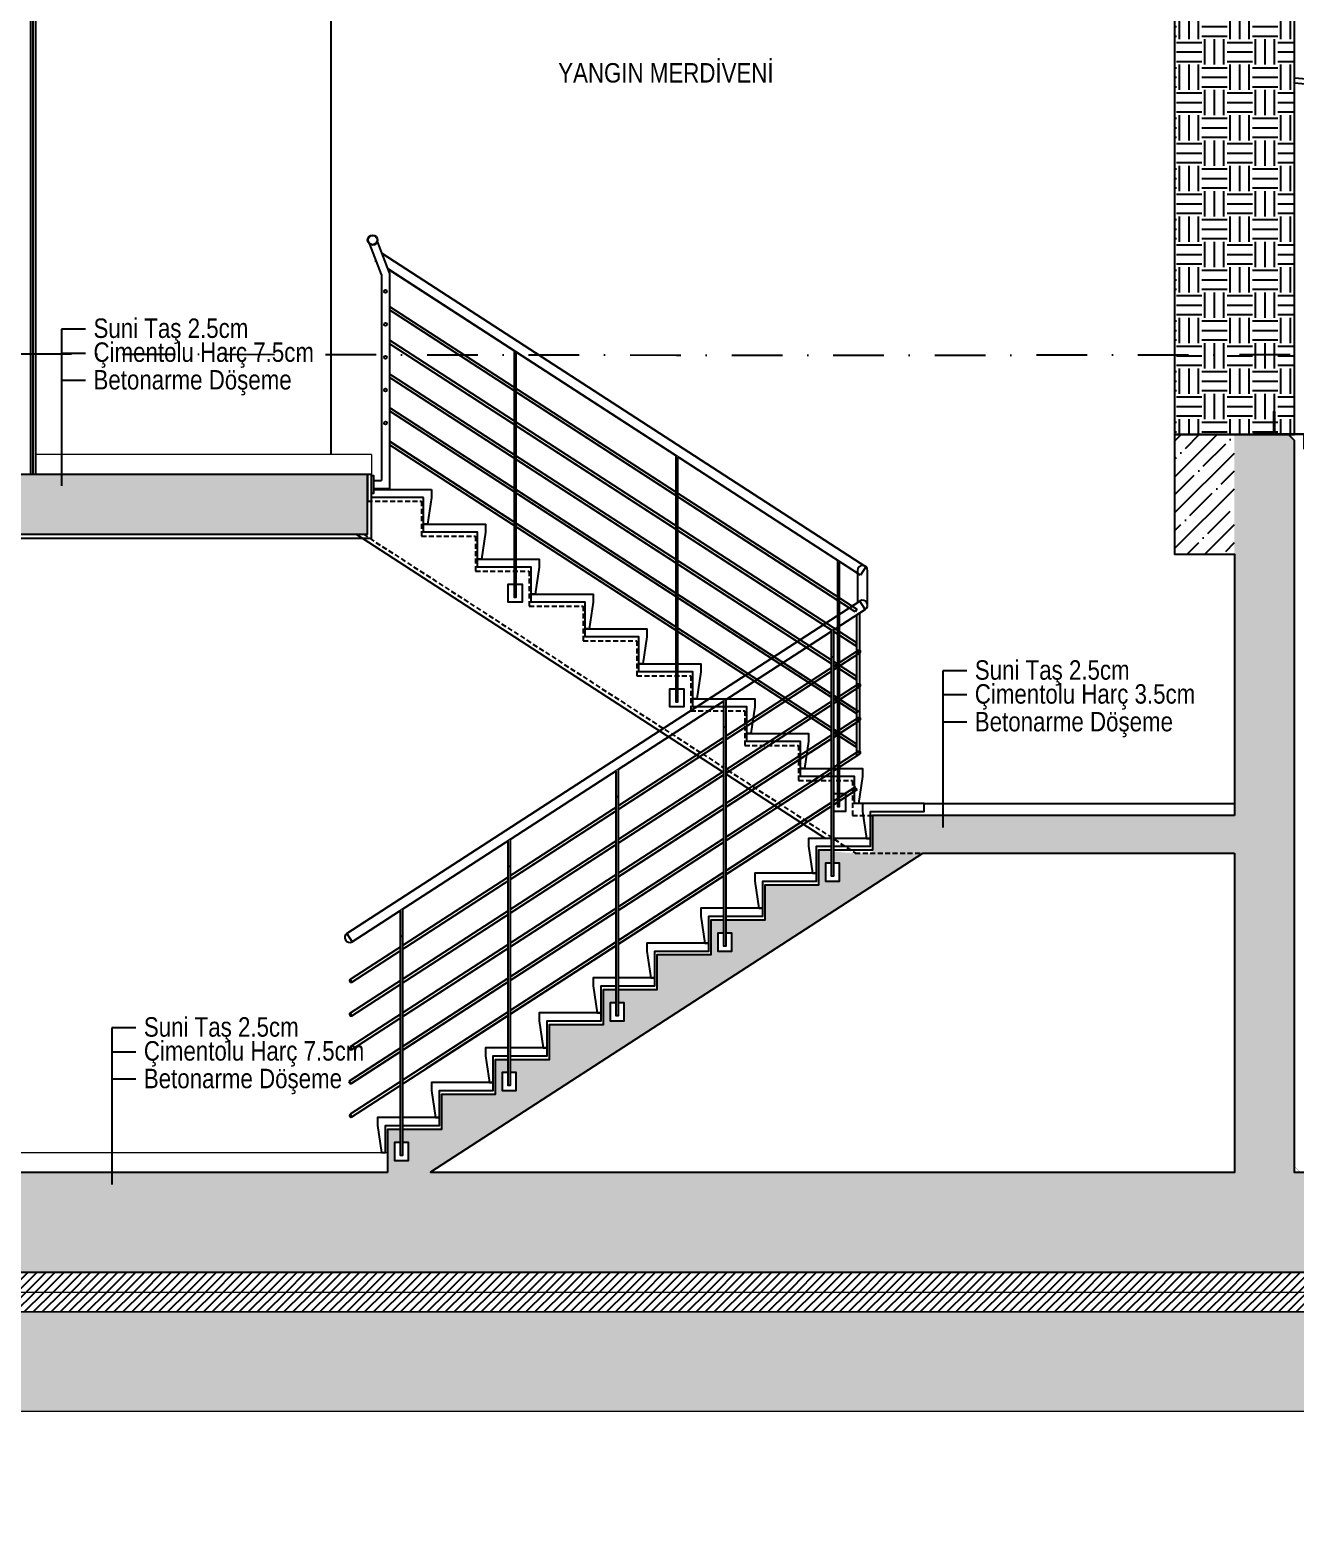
# Model space of a CAD drawing. Header units: millimetres. Extents: x 132785 to 150483, y 90225 to 103753.
# Drawn here: x 146029 to 146663, y 91443 to 92186 of the extents above; entities that cross this region are included whole.
import ezdxf

# ---------------------------------------------------------------- set-up
doc = ezdxf.new("R2010")
doc.units = ezdxf.units.MM
for name, pattern in [('DASHDOTX2', [50.8, 25.4, -12.7, 0, -12.7]), ('DASHED2', [9.525, 6.35, -3.175]), ('HIDDEN', [0.375, 0.25, -0.125])]:
    doc.linetypes.add(name, pattern=pattern)
for name, color, linetype in [('A-alcipan', 171, 'Continuous'), ('A-dis-olcu', 2, 'Continuous'), ('A-earthwall', 4, 'Continuous'), ('A-gorunus02', 20, 'Continuous'), ('A-gorunus2', 1, 'Continuous'), ('A-gorunus3', 2, 'Continuous'), ('A-siva_ic', 1, 'Continuous'), ('A-stairs-railing', 62, 'Continuous'), ('A-stairs_elevation', 1, 'Continuous'), ('A-stairs_finish', 2, 'Continuous'), ('A-structural', 5, 'Continuous'), ('A-su_izolasyonu', 131, 'Continuous'), ('A-tarama', 252, 'Continuous'), ('A-tasiyici', 5, 'Continuous'), ('A-text', 2, 'Continuous')]:
    doc.layers.add(name, color=color, linetype=linetype)
doc.layers.add('A-zemin', color=2, linetype='Continuous', lineweight=0)
doc.styles.add('ARIEL50SD', font='ARIALN.TTF', dxfattribs={"height": 9})
pattern_1 = [(45, (-308552.043, -4029526.415), (-8.98025612, 8.98025612), []), (45, (-308543.062, -4029526.415), (-8.98025612, 8.98025612), [15.875, -3.175, 0, -3.175])]
pattern_2 = [(45, (149703.8486, 89477.7656), (-2.245064, 2.245064), [])]

# ---------------------------------------------------------------- blocks, each defined once
blk = doc.blocks.new('fypğ')
at = {"layer": 'A-tarama'}
h = blk.add_hatch(dxfattribs=at)
h.set_pattern_fill('EARTH', color=252, scale=2)
h.set_pattern_definition([(0, (-308552.043, -4029526.415), (12.7, 12.7), [12.7, -12.7]), (0, (-308552.043, -4029521.653), (12.7, 12.7), [12.7, -12.7]), (0, (-308552.043, -4029516.89), (12.7, 12.7), [12.7, -12.7]), (90, (-308550.455, -4029515.303), (-12.7, 12.7), [12.7, -12.7]), (90, (-308545.693, -4029515.303), (-12.7, 12.7), [12.7, -12.7]), (90, (-308540.93, -4029515.303), (-12.7, 12.7), [12.7, -12.7])])
edge = h.paths.add_edge_path()
edge.add_line((147988.5, 90640), (147928.5, 90640))
edge.add_line((147928.5, 90640), (147928.5, 90024.99))
edge.add_spline(control_points=[(147928.5, 90024.99), (147931.08, 90024.99), (147951.08, 90025.03), (147971.08, 90025.08), (147988.5, 90025.13)], knot_values=[5040.092525, 5040.092525, 5040.092525, 5040.092525, 5047.835231, 5100.082124, 5100.082124, 5100.082124, 5100.082124], degree=3, periodic=0)
edge.add_line((147988.5, 90025.13), (147988.5, 90640))
edge = h.paths.add_edge_path()
edge.add_spline(control_points=[(147988.5, 90025.13), (147971.08, 90025.08), (147951.08, 90025.03), (147931.08, 90024.99), (147928.5, 90024.99)], knot_values=[5040.092525, 5040.092525, 5040.092525, 5040.092525, 5092.339417, 5100.082124, 5100.082124, 5100.082124, 5100.082124], degree=3, periodic=0)
edge.add_line((147928.5, 90024.99), (147928.5, 89985))
edge.add_line((147928.5, 89985), (147968, 89985))
edge.add_line((147968, 89985), (147968, 89985.3))
edge.add_line((147968, 89985.3), (147978.2, 89985.3))
edge.add_line((147978.2, 89985.3), (147978.2, 89996.5))
edge.add_line((147978.2, 89996.5), (147978.5, 89996.5))
edge.add_line((147978.5, 89996.5), (147978.5, 89985.3))
edge.add_line((147978.5, 89985.3), (147988.5, 89985.3))
edge.add_line((147988.5, 89985.3), (147988.5, 90025.13))
h = blk.add_hatch(dxfattribs=at)
h.set_pattern_fill('ANSI35', color=252, scale=2, style=0)
h.set_pattern_definition(pattern_1)
h.paths.add_polyline_path([(147958.5, 89925), (147928.5, 89925), (147928.5, 89985), (147958.5, 89985)])
h = blk.add_hatch(dxfattribs=at)
h.set_pattern_fill('ANSI31', color=252, style=0)
h.set_pattern_definition(pattern_2)
h.paths.add_polyline_path([(145024.96, 89505), (145029.96, 89510), (145019.96, 89515), (143283.9, 89515), (143283.9, 89505)])
h.paths.add_polyline_path([(145019.96, 89565), (145019.96, 89515.41), (145029.96, 89510.25), (145029.96, 89550), (145034.96, 89555), (148038.5, 89555), (148038.5, 89565)])
h = blk.add_hatch(dxfattribs=at)
h.set_pattern_fill('ANSI31', color=252, style=0)
h.set_pattern_definition(pattern_2)
h.paths.add_polyline_path([(145039.96, 89495), (145039.96, 89545), (145029.96, 89545), (145029.96, 89510), (145024.96, 89505), (143271.9, 89505), (143271.9, 89495)])
h.paths.add_polyline_path([(145034.96, 89555), (145029.96, 89550), (145029.96, 89545), (148050.5, 89545), (148050.5, 89555)])
h = blk.add_hatch(dxfattribs=at)
h.set_pattern_fill('AR-HBONE', color=252, scale=0.1, style=0)
h.set_pattern_definition([(45, (156094.668, 89112.766), (1e-15, 14.36841), [30.48, -10.16]), (135, (156101.852, 89119.95), (1e-15, 14.36841), [30.48, -10.16])])
h.paths.add_polyline_path([(145039.96, 89545), (145039.96, 89495), (145089.96, 89495), (148050.5, 89495), (148050.5, 89545)])
h.paths.add_polyline_path([(145089.96, 89445), (145086.93, 89496.39), (145041.07, 89495), (143271.9, 89495), (143271.9, 89445)])
at = {"color": 252, "extrusion": (0, 0, -1)}
for p, q in [((147528.54, 90077.66), (147773.76, 89918.72)), ((147531.6, 90069.71), (147528.54, 90077.66)), ((147771.04, 89914.52), (147531.6, 90069.71)), ((147534.12, 90048), (147534.94, 90049.26)), ((147534.94, 90049.26), (147769.22, 89897.41)), ((147768.46, 89896.11), (147534.12, 90048)), ((147533.54, 90031.48), (147534.35, 90032.74)), ((147768.46, 89879.22), (147533.54, 90031.48)), ((147534.35, 90032.74), (147769.28, 89880.48)), ((147532.91, 90015), (147533.72, 90016.26)), ((147768.46, 89862.32), (147532.91, 90015)), ((147533.72, 90016.26), (147769.28, 89863.58)), ((147532.28, 89998.51), (147533.09, 89999.77)), ((147769.09, 89845.02), (147532.28, 89998.51)), ((147533.09, 89999.77), (147769.91, 89846.27)), ((147531.65, 89982.02), (147532.82, 89983.05)), ((147768.46, 89828.53), (147531.65, 89982.02)), ((147532.82, 89983.05), (147769.28, 89829.79)), ((147773.76, 89918.72), (147771.04, 89914.52)), ((147769.22, 89897.41), (147768.46, 89896.11)), ((147769.28, 89880.48), (147768.46, 89879.22)), ((147769.28, 89863.58), (147768.46, 89862.32)), ((147769.91, 89846.27), (147769.09, 89845.02)), ((147769.28, 89829.79), (147768.46, 89828.53))]:
    blk.add_line(p, q, dxfattribs=at)
at = {"color": 252}
for p, q in [((147773.37, 89897.25), (147770.65, 89901.44)), ((147769.96, 89874.96), (147769.96, 89876.75)), ((147769.96, 89858.07), (147769.96, 89859.85)), ((147769.96, 89841.17), (147769.96, 89842.96)), ((147770.78, 89824.8), (147769.96, 89826.06)), ((147769.41, 89807.02), (147768.24, 89808.05)), ((147513.61, 89734.85), (147516.33, 89730.66)), ((147515.36, 89711.72), (147516.11, 89710.43)), ((147515.29, 89694.79), (147516.11, 89693.53)), ((147515.29, 89677.89), (147516.11, 89676.64)), ((147514.66, 89660.59), (147515.48, 89659.33)), ((147515.29, 89644.1), (147516.11, 89642.84))]:
    blk.add_line(p, q, dxfattribs=at)
for points in [[(147581.03, 89922.5), (147579.03, 89922.5), (147579.03, 89936), (147552.03, 89936), (147552.03, 89940), (147583.03, 89940), (147583.03, 89936)], [(147635.03, 89887.5), (147633.03, 89887.5), (147633.03, 89901), (147606.03, 89901), (147606.03, 89905), (147637.03, 89905), (147637.03, 89901)], [(147662.03, 89870), (147660.03, 89870), (147660.03, 89883.5), (147633.03, 89883.5), (147633.03, 89887.5), (147664.03, 89887.5), (147664.03, 89883.5)], [(147743.03, 89817.5), (147741.03, 89817.5), (147741.03, 89831), (147714.03, 89831), (147714.03, 89835), (147745.03, 89835), (147745.03, 89831)], [(147774.03, 89782.5), (147776.03, 89782.5), (147776.03, 89796), (147803.03, 89796), (147803.03, 89800), (147772.03, 89800), (147772.03, 89796)], [(147747.03, 89765), (147749.03, 89765), (147749.03, 89778.5), (147776.03, 89778.5), (147776.03, 89782.5), (147745.03, 89782.5), (147745.03, 89778.5)], [(147720.03, 89747.5), (147722.03, 89747.5), (147722.03, 89761), (147749.03, 89761), (147749.03, 89765), (147718.03, 89765), (147718.03, 89761)], [(147693.03, 89730), (147695.03, 89730), (147695.03, 89743.5), (147722.03, 89743.5), (147722.03, 89747.5), (147691.03, 89747.5), (147691.03, 89743.5)], [(147666.03, 89712.5), (147668.03, 89712.5), (147668.03, 89726), (147695.03, 89726), (147695.03, 89730), (147664.03, 89730), (147664.03, 89726)], [(147639.03, 89695), (147641.03, 89695), (147641.03, 89708.5), (147668.03, 89708.5), (147668.03, 89712.5), (147637.03, 89712.5), (147637.03, 89708.5)], [(147612.03, 89677.5), (147614.03, 89677.5), (147614.03, 89691), (147641.03, 89691), (147641.03, 89695), (147610.03, 89695), (147610.03, 89691)], [(147585.03, 89660), (147587.03, 89660), (147587.03, 89673.5), (147614.03, 89673.5), (147614.03, 89677.5), (147583.03, 89677.5), (147583.03, 89673.5)], [(147558.03, 89642.5), (147560.03, 89642.5), (147560.03, 89656), (147587.03, 89656), (147587.03, 89660), (147556.03, 89660), (147556.03, 89656)], [(147531.03, 89625), (147533.03, 89625), (147533.03, 89638.5), (147560.03, 89638.5), (147560.03, 89642.5), (147529.03, 89642.5), (147529.03, 89638.5)]]:
    blk.add_lwpolyline(points, close=True, dxfattribs=at)
at = {"layer": 'A-alcipan', "color": 252}
for points in [[(147355.06, 90515), (147355.06, 89965)], [(147356.31, 90515), (147356.31, 89965)], [(147357.56, 90515), (147357.56, 89965)], [(147357.56, 90515), (147357.56, 89965)]]:
    blk.add_lwpolyline(points, dxfattribs=at)
at = {"layer": 'A-dis-olcu', "color": 252}
blk.add_lwpolyline([(147803.03, 89800), (147958.5, 89800)], dxfattribs=at)
at = {"layer": 'A-earthwall', "color": 252}
blk.add_lwpolyline([(147988.5, 89985), (147988.5, 90640), (147928.5, 90640), (147928.5, 89985)], close=True, dxfattribs=at)
at = {"layer": 'A-gorunus02', "color": 252, "ltscale": 0.5}
for points in [[(147978.5, 89996.5), (147978.5, 89985), (147968, 89985), (147968, 89985.3), (147978.2, 89985.3), (147978.2, 89996.5), (147978.5, 89996.5)], [(147979.3, 89985.3), (147993.8, 89985.3), (147993.8, 89977.8), (147993.5, 89977.8), (147993.5, 89985), (147979.3, 89985), (147979.3, 89985.3)]]:
    blk.add_lwpolyline(points, dxfattribs=at)
at = {"layer": 'A-gorunus2', "color": 252}
for centre, radius, start, end in [((146397.11, 70053.27), 20173.26, 83.992728, 85.475467), ((146394.04, 70754.28), 19472.28, 83.884924, 85.303162)]:
    blk.add_arc(centre, radius, start, end, dxfattribs=at)
at = {"layer": 'A-gorunus3', "color": 252}
blk.add_lwpolyline([(147505.81, 89975), (147505.81, 90485)], dxfattribs=at)
at = {"layer": 'A-stairs-railing', "color": 252}
for p, q in [((147527.69, 90072.25), (147769.58, 89915.47)), ((147773.76, 89918.72), (147528.54, 90077.66)), ((147534.94, 90049.26), (147766.82, 89898.96)), ((147765.44, 89898.07), (147534.12, 90048)), ((147769.28, 89878.69), (147533.54, 90031.48)), ((147534.35, 90032.74), (147769.28, 89880.47)), ((147769.28, 89861.79), (147532.91, 90015)), ((147533.72, 90016.26), (147769.28, 89863.58)), ((147769.28, 89844.89), (147532.28, 89998.51)), ((147533.09, 89999.77), (147769.28, 89846.68)), ((147769.28, 89828), (147531.65, 89982.02)), ((147532.46, 89983.28), (147769.28, 89829.79)), ((147769.58, 89916.86), (147769.58, 89900.81)), ((147774.58, 89899.2), (147774.58, 89916.86)), ((147769.28, 89823.83), (147769.28, 89894.6)), ((147770.78, 89826.06), (147770.78, 89895.57))]:
    blk.add_line(p, q, dxfattribs=at)
for centre, radius, start, end in [((147772.08, 89916.86), 2.5, 0, 180), ((147772.09, 89899.4), 2.5, 300.76272, 120.76272), ((147770.37, 89876.12), 0.75, 302.94922, 122.94922), ((147770.37, 89859.22), 0.75, 302.94922, 122.94922), ((147770.37, 89842.33), 0.75, 302.94922, 122.94922), ((147770.37, 89825.43), 0.75, 302.94922, 122.94922), ((147515.08, 89732.82), 2.5, 120.11745, 300.11745), ((147515.7, 89711.06), 0.75, 122.94922, 302.94922), ((147515.73, 89711.08), 0.75, 120.11745, 300.11745), ((147515.7, 89694.16), 0.75, 122.94922, 302.94922), ((147515.73, 89694.18), 0.75, 120.11745, 300.11745), ((147515.7, 89677.26), 0.75, 122.94922, 302.94922), ((147515.7, 89660.37), 0.75, 122.94922, 302.94922), ((147515.7, 89643.47), 0.75, 122.94922, 302.94922)]:
    blk.add_arc(centre, radius, start, end, dxfattribs=at)
at = {"layer": 'A-stairs_elevation', "color": 252}
for p, q in [((147526.03, 89953.5), (147526.03, 89957.5)), ((147526.03, 89957.5), (147556.03, 89957.5)), ((147552.03, 89953.5), (147526.03, 89953.5)), ((147552.03, 89940), (147552.03, 89953.5)), ((147556.03, 89953.5), (147554.03, 89940)), ((147556.03, 89957.5), (147556.03, 89953.5)), ((147554.03, 89940), (147552.03, 89940))]:
    blk.add_line(p, q, dxfattribs=at)
at = {"layer": 'A-stairs_finish', "color": 252}
blk.add_line((147772.03, 89800), (147770.03, 89800), dxfattribs=at)
at = {"layer": 'A-structural', "color": 252}
blk.add_line((147524.03, 89965), (147524.03, 89951.5), dxfattribs=at)
at = {"layer": 'A-structural', "color": 252, "linetype": 'HIDDEN', "ltscale": 10}
for p, q in [((147524.03, 89951.5), (147551.03, 89951.5)), ((147551.03, 89951.5), (147551.03, 89934)), ((147551.03, 89934), (147578.03, 89934)), ((147578.03, 89934), (147578.03, 89916.5)), ((147578.03, 89916.5), (147605.03, 89916.5)), ((147605.03, 89916.5), (147605.03, 89899)), ((147605.03, 89899), (147632.03, 89899)), ((147632.03, 89899), (147632.03, 89881.5)), ((147632.03, 89881.5), (147659.03, 89881.5)), ((147659.03, 89881.5), (147659.03, 89864)), ((147659.03, 89864), (147686.03, 89864)), ((147686.03, 89864), (147686.03, 89846.5)), ((147686.03, 89846.5), (147713.03, 89846.5)), ((147713.03, 89846.5), (147713.03, 89829)), ((147713.03, 89829), (147740.03, 89829)), ((147740.03, 89829), (147740.03, 89811.5)), ((147768.43, 89775), (147802.3, 89775))]:
    blk.add_line(p, q, dxfattribs=at)
at = {"layer": 'A-structural', "color": 252}
blk.add_arc((147777.13, 89793.9), 0.1, 90, 180, dxfattribs=at)
at = {"layer": 'A-structural', "color": 252, "linetype": 'HIDDEN', "ltscale": 10}
blk.add_arc((147768.43, 89775.1), 0.1, 270, 57.05079, dxfattribs=at)
at = {"layer": 'A-tasiyici', "color": 252}
for points in [[(147985.5, 89985), (147928.5, 89985), (147928.5, 89925), (147958.5, 89925), (147958.5, 89794)], [(147958.5, 89775), (147958.5, 89615), (147903.47, 89615)]]:
    blk.add_lwpolyline(points, dxfattribs=at)
blk.add_lwpolyline([(147903.47, 89615), (147555.78, 89615, -0.747081), (147555.72, 89615.19), (147802.27, 89774.99, -0.144767), (147802.32, 89775), (147958.5, 89775)], format="xyb", dxfattribs=at)
at = {"layer": 'A-tasiyici', "color": 252, "lineweight": 0}
for points in [[(145034.96, 89555), (148050.5, 89555)], [(148050.5, 89545), (145029.96, 89545)], [(145029.96, 89545), (148050.5, 89545)], [(148050.5, 89495), (145089.96, 89495)]]:
    blk.add_lwpolyline(points, dxfattribs=at)
at = {"layer": 'A-text', "color": 252}
for p, q in [((147370.64, 90037.88), (147370.64, 89959.34)), ((147382.64, 90037.88), (147370.64, 90037.88)), ((147382.64, 90025.59), (147370.64, 90025.59)), ((147382.64, 90012.16), (147370.64, 90012.16)), ((147812.35, 89866.52), (147812.35, 89787.95)), ((147824.35, 89866.52), (147812.35, 89866.52)), ((147824.35, 89854.52), (147812.35, 89854.52)), ((147824.35, 89840.77), (147812.35, 89840.77)), ((147395.88, 89687.49), (147395.88, 89608.95)), ((147407.88, 89687.49), (147395.88, 89687.49)), ((147407.88, 89675.21), (147395.88, 89675.21)), ((147407.88, 89661.77), (147395.88, 89661.77))]:
    blk.add_line(p, q, dxfattribs=at)
at = {"layer": 'A-zemin', "color": 252}
for points in [[(147526.03, 89975), (147357.59, 89975)], [(147289.03, 89625), (147534.03, 89625)]]:
    blk.add_lwpolyline(points, dxfattribs=at)
at = {"layer": 'A-text', "color": 252, "style": 'ARIEL50SD'}
for s, p in [('YANGIN MERDİVENİ', (147619.55, 90161.5)), ('Suni Taş 2.5cm', (147386.64, 90033.44)), ('Çimentolu Harç 7.5cm', (147386.64, 90021.44)), ('Betonarme Döşeme', (147386.64, 90007.58)), ('Suni Taş 2.5cm', (147828.35, 89862.05)), ('Çimentolu Harç 3.5cm', (147828.35, 89850.05)), ('Betonarme Döşeme', (147828.35, 89836.15)), ('Suni Taş 2.5cm', (147411.88, 89683.05)), ('Çimentolu Harç 7.5cm', (147411.88, 89671.05)), ('Betonarme Döşeme', (147411.88, 89657.19))]:
    blk.add_text(s, height=9.75, dxfattribs=at).set_placement(p)
at = {"color": 252}
blk.add_wipeout([(147759.53, 89921.98), (147759.53, 89805), (147756.53, 89805), (147756.53, 89796), (147763.53, 89796), (147763.53, 89805), (147760.53, 89805), (147760.53, 89921.39)], dxfattribs=at).dxf.layer = 'A-stairs-railing'
at = {"layer": 'A-tarama'}
h = blk.add_hatch(dxfattribs=at)
h.set_pattern_fill('ANSI35', color=252, scale=2, style=0)
h.set_pattern_definition(pattern_1)
edge = h.paths.add_edge_path()
edge.add_line((147988.5, 89982), (147985.5, 89985))
edge.add_line((147985.5, 89985), (147928.5, 89985))
edge.add_line((147928.5, 89985), (147958.5, 89985))
edge.add_line((147958.5, 89985), (147958.5, 89794))
edge.add_line((147958.5, 89794), (147777.13, 89794))
edge.add_arc((147777.13, 89793.9), 0.1, 90, 180)
edge.add_line((147777.03, 89793.9), (147777.03, 89775))
edge.add_line((147777.03, 89775), (147802.3, 89775))
edge.add_line((147802.3, 89775), (147958.5, 89775))
edge.add_line((147958.5, 89775), (147958.5, 89615))
edge.add_line((147958.5, 89615), (147555.44, 89615))
edge.add_line((147555.44, 89615), (147802.3, 89775))
edge.add_line((147802.3, 89775), (147768.43, 89775))
edge.add_line((147768.43, 89775), (147750.03, 89776.5))
edge.add_line((147750.03, 89776.5), (147750.03, 89759))
edge.add_line((147750.03, 89759), (147723.03, 89759))
edge.add_line((147723.03, 89759), (147723.03, 89741.5))
edge.add_line((147723.03, 89741.5), (147696.03, 89741.5))
edge.add_line((147696.03, 89741.5), (147696.03, 89724))
edge.add_line((147696.03, 89724), (147669.03, 89724))
edge.add_line((147669.03, 89724), (147669.03, 89706.5))
edge.add_line((147669.03, 89706.5), (147642.03, 89706.5))
edge.add_line((147642.03, 89706.5), (147642.03, 89689))
edge.add_line((147642.03, 89689), (147615.03, 89689))
edge.add_line((147615.03, 89689), (147615.03, 89671.5))
edge.add_line((147615.03, 89671.5), (147588.03, 89671.5))
edge.add_line((147588.03, 89671.5), (147588.03, 89654))
edge.add_line((147588.03, 89654), (147561.03, 89654))
edge.add_line((147561.03, 89654), (147561.03, 89636.5))
edge.add_line((147561.03, 89636.5), (147534.03, 89636.5))
edge.add_line((147534.03, 89636.5), (147534.03, 89615))
edge.add_line((147534.03, 89615), (147012.18, 89615))
edge.add_line((147012.18, 89615), (147012.18, 89935))
edge.add_line((147012.18, 89935), (147524.03, 89935))
edge.add_line((147524.03, 89935), (147524.03, 89965))
edge.add_line((147524.03, 89965), (145002.96, 89965))
edge.add_line((145002.96, 89965), (144999.96, 89962))
edge.add_line((144999.96, 89962), (144999.96, 89945))
edge.add_line((144999.96, 89945), (143972.75, 89945))
edge.add_line((143972.75, 89945), (143972.75, 89992))
edge.add_line((143972.75, 89992), (143969.75, 89995))
edge.add_line((143969.75, 89995), (143947.75, 89995))
edge.add_line((143947.75, 89995), (143947.75, 89935))
edge.add_line((143947.75, 89935), (143937.75, 89935))
edge.add_line((143937.75, 89935), (143937.75, 89915))
edge.add_line((143937.75, 89915), (143987.92, 89915))
edge.add_line((143987.92, 89915), (144969.21, 89915))
edge.add_line((144969.21, 89915), (145029.96, 89915))
edge.add_line((145029.96, 89915), (145029.96, 89935))
edge.add_line((145029.96, 89935), (146363.87, 89935))
edge.add_line((146363.87, 89935), (146363.87, 89615))
edge.add_line((146363.87, 89615), (144969.96, 89615))
edge.add_line((144969.96, 89615), (144969.96, 89565))
edge.add_line((144969.96, 89565), (143363.9, 89565))
edge.add_line((143363.9, 89565), (143363.97, 89945))
edge.add_line((143363.97, 89945), (143333.9, 89945))
edge.add_line((143333.9, 89945), (143333.9, 89565))
edge.add_line((143333.9, 89565), (143286.9, 89565))
edge.add_line((143286.9, 89565), (143283.9, 89562))
edge.add_line((143283.9, 89562), (143283.9, 89515))
edge.add_line((143283.9, 89515), (145019.96, 89515))
edge.add_line((145019.96, 89515), (145019.96, 89565))
edge.add_line((145019.96, 89565), (148038.5, 89565))
edge.add_line((148038.5, 89565), (148038.5, 89615))
edge.add_line((148038.5, 89615), (147988.5, 89615))
edge.add_line((147988.5, 89615), (147988.5, 89982))
h.paths.add_polyline_path([(146982.18, 89615), (146525.19, 89615), (146525.19, 89935), (146982.18, 89935)], flags=16)
h.paths.add_polyline_path([(146496.18, 89615), (146413.13, 89615), (146413.13, 89935), (146496.18, 89935)], flags=16)
at = {"color": 252}
for p, q in [((147770.65, 89901.44), (147513.61, 89734.85)), ((147516.33, 89730.66), (147773.37, 89897.25)), ((147769.96, 89876.75), (147515.36, 89711.72)), ((147516.11, 89710.43), (147769.96, 89874.96)), ((147769.96, 89859.85), (147515.29, 89694.79)), ((147516.11, 89693.53), (147769.96, 89858.07)), ((147769.96, 89842.96), (147515.29, 89677.89)), ((147516.11, 89676.64), (147769.96, 89841.17)), ((147769.96, 89826.06), (147514.66, 89660.59)), ((147515.48, 89659.33), (147770.78, 89824.8)), ((147768.24, 89808.05), (147515.29, 89644.1)), ((147516.11, 89642.84), (147769.41, 89807.02))]:
    blk.add_line(p, q, dxfattribs=at)
at = {"layer": 'A-dis-olcu', "color": 252}
blk.add_line((147769.41, 89807.02), (147553.41, 89667.02), dxfattribs=at)
at = {"layer": 'A-gorunus3', "color": 252, "linetype": 'DASHDOTX2'}
blk.add_open_spline([(143337.71, 89845.51), (143496.22, 89856.14), (143763.5, 89856.09), (144192.7, 89942.94), (145567.04, 90047.88), (147090.65, 90017.78), (148441.73, 90027.3), (148694.44, 90030.04)], degree=3, knots=[442.142061, 442.142061, 442.142061, 442.142061, 918.716918, 1238.176051, 1753.021107, 5047.835231, 5805.972769, 5805.972769, 5805.972769, 5805.972769], dxfattribs=at)
at = {"layer": 'A-stairs-railing', "color": 252}
for p, q in [((147513.62, 89734.85), (147770.65, 89901.44)), ((147773.37, 89897.25), (147516.34, 89730.65)), ((147769.96, 89876.75), (147515.29, 89711.68)), ((147516.11, 89710.43), (147770.78, 89875.49)), ((147769.96, 89859.85), (147515.29, 89694.79)), ((147516.11, 89693.53), (147770.78, 89858.59)), ((147769.96, 89842.96), (147515.29, 89677.89)), ((147516.11, 89676.63), (147770.78, 89841.7)), ((147769.96, 89826.06), (147515.29, 89661)), ((147516.11, 89659.74), (147770.78, 89824.8)), ((147768.6, 89808.28), (147515.29, 89644.1)), ((147516.11, 89642.84), (147769.41, 89807.02))]:
    blk.add_line(p, q, dxfattribs=at)
for points in [[(147759.53, 89921.98), (147759.53, 89798.5), (147760.53, 89798.5), (147760.53, 89921.39)], [(147760.53, 89908.5), (147759.53, 89908.5)], [(147760.53, 89805), (147763.53, 89805), (147763.53, 89796), (147756.53, 89796), (147756.53, 89805), (147759.53, 89805)]]:
    blk.add_lwpolyline(points, dxfattribs=at)
at = {"layer": 'A-stairs_elevation', "color": 252}
blk.add_line((147518.23, 89935), (147753.52, 89782.5), dxfattribs=at)
at = {"layer": 'A-structural', "color": 252, "linetype": 'HIDDEN', "ltscale": 10}
for p, q in [((147521.91, 89935), (147768.48, 89775.19)), ((147740.03, 89811.5), (147767.03, 89811.5)), ((147767.03, 89811.5), (147767.03, 89794)), ((147767.03, 89794), (147777.13, 89794))]:
    blk.add_line(p, q, dxfattribs=at)
at = {"layer": 'A-tasiyici', "color": 252}
blk.add_lwpolyline([(147958.5, 89794), (147777.03, 89794), (147777.03, 89776.5), (147750.03, 89776.5), (147750.03, 89759), (147723.03, 89759), (147723.03, 89741.5), (147696.03, 89741.5), (147696.03, 89724), (147669.03, 89724), (147669.03, 89706.5), (147642.03, 89706.5), (147642.03, 89689), (147615.03, 89689), (147615.03, 89671.5), (147588.03, 89671.5), (147588.03, 89654), (147561.03, 89654), (147561.03, 89636.5), (147534.03, 89636.5), (147534.03, 89615.1, -0.414214), (147533.93, 89615), (147012.18, 89615)], format="xyb", dxfattribs=at)
for points in [[(147012.18, 89935), (147524.03, 89935), (147524.03, 89965), (145002.96, 89965)], [(145019.96, 89565), (148038.5, 89565), (148038.5, 89615), (147988.5, 89615), (147988.5, 89982.08), (147985.5, 89985), (147928.5, 89985)]]:
    blk.add_lwpolyline(points, dxfattribs=at)
at = {"color": 252}
blk.add_wipeout([(147528.94, 90081.82), (147528.7, 90080.84), (147526.65, 90079.53), (147525.2, 90080.38), (147531.03, 90065.26), (147531.03, 89962), (147527.03, 89962), (147527.03, 89964.5), (147526.03, 89964.5), (147526.03, 89955.5), (147527.03, 89955.5), (147527.03, 89958), (147535.03, 89958), (147535.03, 90066)], dxfattribs=at)
for points in [[(147597.53, 90026.98), (147597.53, 89910), (147594.53, 89910), (147594.53, 89901), (147601.53, 89901), (147601.53, 89910), (147598.53, 89910), (147598.53, 90026.39)], [(147678.53, 89974.48), (147678.53, 89857.5), (147675.53, 89857.5), (147675.53, 89848.5), (147682.53, 89848.5), (147682.53, 89857.5), (147679.53, 89857.5), (147679.53, 89973.89)]]:
    blk.add_wipeout(points, dxfattribs=at).dxf.layer = 'A-stairs-railing'
for points in [[(147608.03, 89905), (147606.03, 89905), (147606.03, 89918.5), (147579.03, 89918.5), (147579.03, 89922.5), (147610.03, 89922.5), (147610.03, 89918.5)], [(147689.03, 89852.5), (147687.03, 89852.5), (147687.03, 89866), (147660.03, 89866), (147660.03, 89870), (147691.03, 89870), (147691.03, 89866)]]:
    blk.add_lwpolyline(points, close=True, dxfattribs=at)
at = {"layer": 'A-siva_ic', "color": 252}
blk.add_line((147526.03, 89965), (147524.03, 89965), dxfattribs=at)
blk.add_lwpolyline([(147289.03, 89615), (147289.03, 89932.75, -0.414214), (147289.28, 89933), (147526.03, 89933), (147526.03, 89965)], format="xyb", dxfattribs=at)
at = {"layer": 'A-stairs-railing', "color": 252}
for p, q in [((147531.03, 90065.26), (147525.2, 90080.38)), ((147535.03, 90066), (147528.94, 90081.82)), ((147531.03, 90065.26), (147531.03, 89962)), ((147535.03, 90066), (147535.03, 89958))]:
    blk.add_line(p, q, dxfattribs=at)
for points in [[(147597.53, 90026.98), (147597.53, 89903.5), (147598.53, 89903.5), (147598.53, 90026.39)], [(147598.53, 90013.5), (147597.53, 90013.5)], [(147678.53, 89974.48), (147678.53, 89851), (147679.53, 89851), (147679.53, 89973.89)], [(147526.03, 89964.5), (147527.03, 89964.5), (147527.03, 89955.5), (147526.03, 89955.5)], [(147527.03, 89962), (147531.03, 89962)], [(147679.53, 89961), (147678.53, 89961)], [(147527.03, 89958), (147535.03, 89958)], [(147598.53, 89910), (147601.53, 89910), (147601.53, 89901), (147594.53, 89901), (147594.53, 89910), (147597.53, 89910)], [(147679.53, 89857.5), (147682.53, 89857.5), (147682.53, 89848.5), (147675.53, 89848.5), (147675.53, 89857.5), (147678.53, 89857.5)]]:
    blk.add_lwpolyline(points, dxfattribs=at)
for centre, radius in [((147526.53, 90082.5), 2.5), ((147526.53, 90082.5), 2.3), ((147533.03, 90056.75), 0.75), ((147533.03, 90040.25), 0.75), ((147533.03, 90023.75), 0.75), ((147533.03, 90007.25), 0.75), ((147533.03, 89990.75), 0.75)]:
    blk.add_circle(centre, radius, dxfattribs=at)
at = {"layer": 'A-su_izolasyonu', "color": 252, "linetype": 'DASHED2', "ltscale": 0.8}
blk.add_lwpolyline([(145024.96, 89505, 0.2, 0.2, 0), (145029.96, 89510, 0.2, 0.2, 0), (145029.96, 89550, 0.2, 0.2, 0), (145034.96, 89555, 0.2, 0.2, 0), (148038.5, 89555, 0.2, 0.2, 0), (148038.5, 89612, 0.2, 0.2, 0), (148035.5, 89615, 0.2, 0.2, 0), (147991.5, 89615, 0.2, 0.2, 0), (147988.5, 89618, 0.2, 0.2, 0), (147988.5, 89981.9, 0.2, 0.2, 0.198912), (147988.42, 89982.08, 0.2, 0.2, 0), (147985.5, 89985, 0.2, 0.2, 0), (147978.5, 89985, 0.2, 0.2, 0), (147978.5, 89996.5, 0, 0, 0)], format="xyseb", dxfattribs=at)
at = {"layer": 'A-zemin', "color": 252}
blk.add_line((147526.03, 89975), (147526.03, 89965), dxfattribs=at)
at = {"color": 252}
for points in [[(147757.53, 89886.98), (147757.53, 89770), (147760.53, 89770), (147760.53, 89761), (147753.53, 89761), (147753.53, 89770), (147756.53, 89770), (147756.53, 89886.39)], [(147703.53, 89851.98), (147703.53, 89735), (147706.53, 89735), (147706.53, 89726), (147699.53, 89726), (147699.53, 89735), (147702.53, 89735), (147702.53, 89851.39)], [(147649.53, 89816.98), (147649.53, 89700), (147652.53, 89700), (147652.53, 89691), (147645.53, 89691), (147645.53, 89700), (147648.53, 89700), (147648.53, 89816.39)], [(147595.53, 89781.98), (147595.53, 89665), (147598.53, 89665), (147598.53, 89656), (147591.53, 89656), (147591.53, 89665), (147594.53, 89665), (147594.53, 89781.39)], [(147541.53, 89746.98), (147541.53, 89630), (147544.53, 89630), (147544.53, 89621), (147537.53, 89621), (147537.53, 89630), (147540.53, 89630), (147540.53, 89746.39)]]:
    blk.add_wipeout(points, dxfattribs=at).dxf.layer = 'A-stairs-railing'
for points in [[(147716.03, 89835), (147714.03, 89835), (147714.03, 89848.5), (147687.03, 89848.5), (147687.03, 89852.5), (147718.03, 89852.5), (147718.03, 89848.5)], [(147770.03, 89800), (147768.03, 89800), (147768.03, 89813.5), (147741.03, 89813.5), (147741.03, 89817.5), (147772.03, 89817.5), (147772.03, 89813.5)]]:
    blk.add_lwpolyline(points, close=True, dxfattribs=at)
at = {"layer": 'A-stairs-railing', "color": 252}
for points in [[(147757.53, 89886.98), (147757.53, 89763.5), (147756.53, 89763.5), (147756.53, 89886.39)], [(147756.53, 89873.5), (147757.53, 89873.5)], [(147703.53, 89851.98), (147703.53, 89728.5), (147702.53, 89728.5), (147702.53, 89851.39)], [(147702.53, 89838.5), (147703.53, 89838.5)], [(147649.53, 89816.98), (147649.53, 89693.5), (147648.53, 89693.5), (147648.53, 89816.39)], [(147648.53, 89803.5), (147649.53, 89803.5)], [(147595.53, 89781.98), (147595.53, 89658.5), (147594.53, 89658.5), (147594.53, 89781.39)], [(147594.53, 89768.5), (147595.53, 89768.5)], [(147756.53, 89770), (147753.53, 89770), (147753.53, 89761), (147760.53, 89761), (147760.53, 89770), (147757.53, 89770)], [(147541.53, 89746.98), (147541.53, 89623.5), (147540.53, 89623.5), (147540.53, 89746.39)], [(147540.53, 89733.5), (147541.53, 89733.5)], [(147702.53, 89735), (147699.53, 89735), (147699.53, 89726), (147706.53, 89726), (147706.53, 89735), (147703.53, 89735)], [(147648.53, 89700), (147645.53, 89700), (147645.53, 89691), (147652.53, 89691), (147652.53, 89700), (147649.53, 89700)], [(147594.53, 89665), (147591.53, 89665), (147591.53, 89656), (147598.53, 89656), (147598.53, 89665), (147595.53, 89665)], [(147540.53, 89630), (147537.53, 89630), (147537.53, 89621), (147544.53, 89621), (147544.53, 89630), (147541.53, 89630)]]:
    blk.add_lwpolyline(points, dxfattribs=at)

msp = doc.modelspace()

# ---------------------------------------------------------------- block references
msp.add_blockref('fypğ', (-1326.127, 1997.559))

doc.saveas('drawing.dxf')
